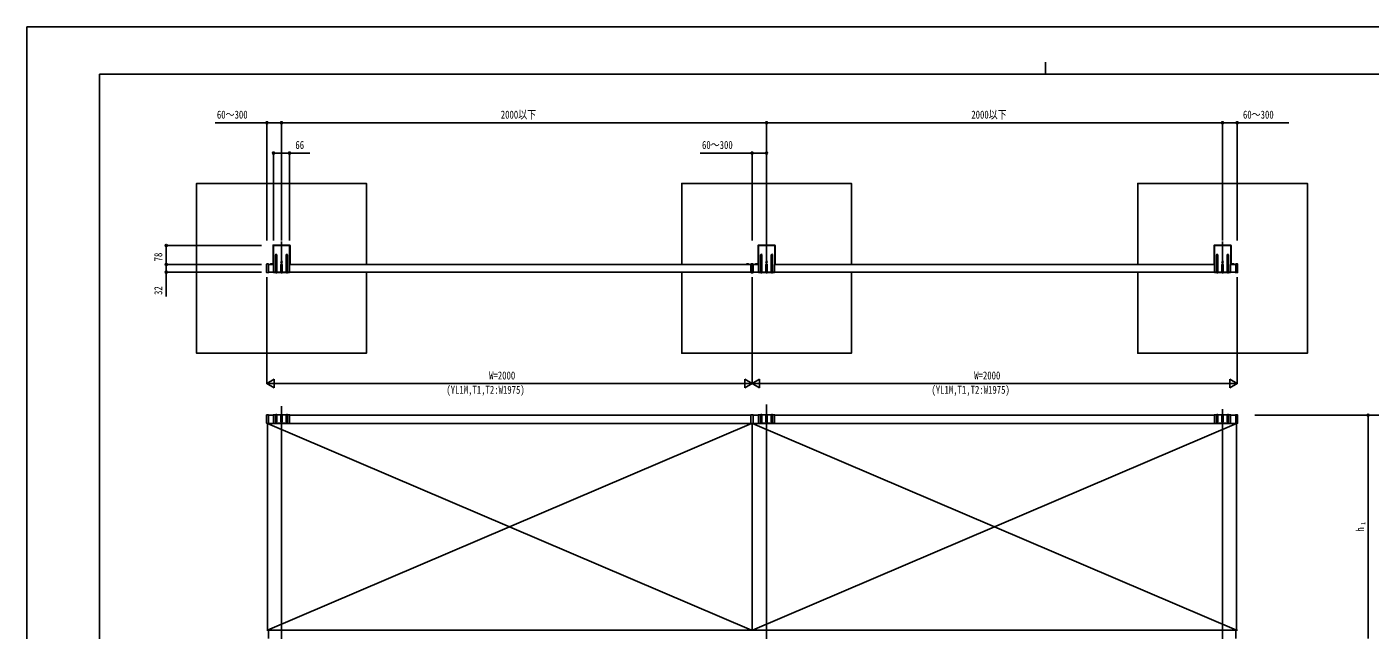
# Model space of a CAD drawing. Units: millimetres, scale not verified. Extents: x -4205 to 4205, y -2970 to 2970.
# Drawn here: x -4205 to 1333, y 484 to 2970 of the extents above; entities that cross this region are included whole.
import ezdxf
from ezdxf.enums import TextEntityAlignment as Align

# ---------------------------------------------------------------- set-up
doc = ezdxf.new("R2010")
doc.units = ezdxf.units.MM
doc.header["$LTSCALE"] = 12
for name, color, linetype in [('0-3_YKK_12', 2, 'Continuous'), ('0-4_YKK_A1', 4, 'Continuous'), ('0-5_YKK_D', 6, 'Continuous'), ('0-6_YKK_ZWAK', 7, 'Continuous')]:
    doc.layers.add(name, color=color, linetype=linetype)
doc.styles.add('ＭＳ ゴシック', font='')
doc.styles.get('ＭＳ ゴシック').set_extended_font_data('MS Gothic')

msp = doc.modelspace()

# ---------------------------------------------------------------- linework, layer by layer
at = {"layer": '0-3_YKK_12'}
for p, q in [((-3154.98, 1991), (-3154.98, 2086)), ((-1155.08, 1991), (-1155.08, 2086)), ((724.82, 1991), (724.82, 2086)), ((-1215.08, 1996.2), (-1215.08, 1953.8)), ((-3154.98, -2344.86), (-3154.98, 1406.79)), ((-1155.08, -2270.71), (-1155.08, 1413.33)), ((724.82, -2270.71), (724.82, 1394.33))]:
    msp.add_line(p, q, dxfattribs=at)
at = {"layer": '0-4_YKK_A1'}
for p, q in [((-3189.98, 2069.5), (-3189.98, 1993)), ((-3121.48, 2071), (-3188.48, 2071)), ((-3188.48, 2068.5), (-3188.48, 1991.5)), ((-3122.48, 2069.5), (-3187.48, 2069.5)), ((-3121.48, 1991.5), (-3121.48, 2068.5)), ((-3119.98, 1993), (-3119.98, 2069.5)), ((-1190.08, 2069.5), (-1190.08, 1993)), ((-1121.58, 2071), (-1188.58, 2071)), ((-1188.58, 2068.5), (-1188.58, 1991.5)), ((-1122.58, 2069.5), (-1187.58, 2069.5)), ((-1121.58, 1991.5), (-1121.58, 2068.5)), ((-1120.08, 1993), (-1120.08, 2069.5)), ((689.82, 2069.5), (689.82, 1993)), ((758.32, 2071), (691.32, 2071)), ((691.32, 2068.5), (691.32, 1991.5)), ((757.32, 2069.5), (692.32, 2069.5)), ((758.32, 1991.5), (758.32, 2068.5)), ((759.82, 1993), (759.82, 2069.5)), ((-3179.48, 1957.5), (-3179.48, 2030.5)), ((-3174.48, 2030.5), (-3174.48, 1957.5)), ((-3135.48, 2030.5), (-3135.48, 1957.5)), ((-3130.48, 1957.5), (-3130.48, 2030.5)), ((-1179.58, 1957.5), (-1179.58, 2030.5)), ((-1174.58, 2030.5), (-1174.58, 1957.5)), ((-1135.58, 2030.5), (-1135.58, 1957.5)), ((-1130.58, 1957.5), (-1130.58, 2030.5)), ((700.32, 1957.5), (700.32, 2030.5)), ((705.32, 2030.5), (705.32, 1957.5)), ((744.32, 2030.5), (744.32, 1957.5)), ((749.32, 1957.5), (749.32, 2030.5)), ((-3217.08, 1991.82), (-3217.08, 1958.18)), ((-3209.4, 1993.23), (-3216.14, 1992.82)), ((-3209.4, 1956.77), (-3216.14, 1957.18)), ((-3209.08, 1992.25), (-3209.08, 1992.93)), ((-3209.08, 1957.75), (-3209.08, 1992.25)), ((-3209.08, 1991), (-3187.98, 1991)), ((-3209.08, 1959), (-3187.98, 1959)), ((-3209.08, 1957.07), (-3209.08, 1957.75)), ((-3202.28, 1991.51), (-3192.88, 1991.51)), ((-3202.28, 1991), (-3202.28, 1991.51)), ((-3202.28, 1991), (-3192.88, 1991)), ((-3199.58, 1991), (-3195.58, 1991)), ((-3192.88, 1991), (-3192.88, 1991.51)), ((-3192.08, 1991), (-3187.98, 1991)), ((-3187.98, 1991), (-3189.98, 1993)), ((-3187.98, 1991), (-3187.98, 1987.46)), ((-3187.98, 1986.54), (-3187.98, 1968.46)), ((-3187.98, 1967.54), (-3187.98, 1957.5)), ((-3178.48, 1959), (-3187.98, 1959)), ((-3187.98, 1957.5), (-3179.48, 1957.5)), ((-3175.48, 1956.5), (-3178.48, 1956.5)), ((-3176.48, 1958), (-3177.48, 1958)), ((-3156.48, 1959), (-3175.48, 1959)), ((-3174.48, 1957.5), (-3157.48, 1957.5)), ((-3157.48, 1957.5), (-3157.48, 1989.7)), ((-3153.48, 1956.5), (-3156.48, 1956.5)), ((-3154.48, 1958), (-3155.48, 1958)), ((-3134.48, 1959), (-3153.48, 1959)), ((-3152.48, 1989.7), (-3152.48, 1957.5)), ((-3152.48, 1957.5), (-3135.48, 1957.5)), ((-3134.48, 1956.5), (-3131.48, 1956.5)), ((-3132.48, 1958), (-3133.48, 1958)), ((-3121.98, 1959), (-3131.48, 1959)), ((-3130.48, 1957.5), (-3121.98, 1957.5)), ((-3119.98, 1993), (-3121.98, 1991)), ((-3121.98, 1991), (-1219.58, 1991)), ((-3121.98, 1987.46), (-3121.98, 1991)), ((-3121.98, 1968.46), (-3121.98, 1986.54)), ((-3121.98, 1957.5), (-3121.98, 1967.54)), ((-3121.98, 1959), (-1219.58, 1959)), ((-1237.78, 1991.51), (-1228.38, 1991.51)), ((-1237.78, 1991), (-1237.78, 1991.51)), ((-1237.78, 1991), (-1228.38, 1991)), ((-1235.08, 1991), (-1231.08, 1991)), ((-1228.38, 1991), (-1228.38, 1991.51)), ((-1219.58, 1992.79), (-1219.58, 1991.99)), ((-1215.08, 1993.25), (-1219.39, 1992.99)), ((-1219.39, 1957.01), (-1215.08, 1956.75)), ((-1215.08, 1992.25), (-1215.08, 1957.75)), ((-1215.08, 1956.75), (-1215.08, 1957.75)), ((-1210.77, 1957.01), (-1215.08, 1956.75)), ((-1188.08, 1991), (-1210.58, 1991)), ((-1188.08, 1959), (-1210.58, 1959)), ((-1210.58, 1958.01), (-1210.58, 1957.21)), ((-1192.38, 1991.51), (-1201.78, 1991.51)), ((-1201.78, 1991), (-1201.78, 1991.51)), ((-1192.38, 1991), (-1201.78, 1991)), ((-1199.18, 1993.15), (-1198.23, 1991.21)), ((-1195.08, 1991), (-1199.08, 1991)), ((-1194.98, 1993.15), (-1195.93, 1991.21)), ((-1192.38, 1991), (-1192.38, 1991.51)), ((-1188.08, 1991), (-1190.08, 1993)), ((-1188.08, 1991), (-1188.08, 1987.46)), ((-1188.08, 1986.54), (-1188.08, 1968.46)), ((-1188.08, 1967.54), (-1188.08, 1957.5)), ((-1178.58, 1959), (-1188.08, 1959)), ((-1188.08, 1957.5), (-1179.58, 1957.5)), ((-1175.58, 1956.5), (-1178.58, 1956.5)), ((-1176.58, 1958), (-1177.58, 1958)), ((-1156.58, 1959), (-1175.58, 1959)), ((-1174.58, 1957.5), (-1157.58, 1957.5)), ((-1157.58, 1957.5), (-1157.58, 1989.7)), ((-1153.58, 1956.5), (-1156.58, 1956.5)), ((-1154.58, 1958), (-1155.58, 1958)), ((-1134.58, 1959), (-1153.58, 1959)), ((-1152.58, 1989.7), (-1152.58, 1957.5)), ((-1152.58, 1957.5), (-1135.58, 1957.5)), ((-1134.58, 1956.5), (-1131.58, 1956.5)), ((-1132.58, 1958), (-1133.58, 1958)), ((-1122.08, 1959), (-1131.58, 1959)), ((-1130.58, 1957.5), (-1122.08, 1957.5)), ((-1120.08, 1993), (-1122.08, 1991)), ((691.82, 1991), (-1122.08, 1991)), ((-1122.08, 1987.46), (-1122.08, 1991)), ((-1122.08, 1968.46), (-1122.08, 1986.54)), ((-1122.08, 1957.5), (-1122.08, 1967.54)), ((691.82, 1959), (-1122.08, 1959)), ((691.82, 1991), (689.82, 1993)), ((691.82, 1991), (691.82, 1987.46)), ((691.82, 1986.54), (691.82, 1968.46)), ((691.82, 1967.54), (691.82, 1957.5)), ((701.32, 1959), (691.82, 1959)), ((691.82, 1957.5), (700.32, 1957.5)), ((704.32, 1956.5), (701.32, 1956.5)), ((703.32, 1958), (702.32, 1958)), ((723.32, 1959), (704.32, 1959)), ((705.32, 1957.5), (722.32, 1957.5)), ((722.32, 1957.5), (722.32, 1989.7)), ((726.32, 1956.5), (723.32, 1956.5)), ((725.32, 1958), (724.32, 1958)), ((745.32, 1959), (726.32, 1959)), ((727.32, 1989.7), (727.32, 1957.5)), ((727.32, 1957.5), (744.32, 1957.5)), ((745.32, 1956.5), (748.32, 1956.5)), ((747.32, 1958), (746.32, 1958)), ((757.82, 1959), (748.32, 1959)), ((749.32, 1957.5), (757.82, 1957.5)), ((759.82, 1993), (757.82, 1991)), ((778.92, 1991), (757.82, 1991)), ((757.82, 1987.46), (757.82, 1991)), ((757.82, 1968.46), (757.82, 1986.54)), ((757.82, 1957.5), (757.82, 1967.54)), ((778.92, 1959), (757.82, 1959)), ((772.12, 1991.51), (762.72, 1991.51)), ((762.72, 1991), (762.72, 1991.51)), ((772.12, 1991), (762.72, 1991)), ((769.42, 1991), (765.42, 1991)), ((772.12, 1991), (772.12, 1991.51)), ((778.92, 1992.25), (778.92, 1992.93)), ((778.92, 1957.75), (778.92, 1992.25)), ((778.92, 1957.07), (778.92, 1957.75)), ((779.24, 1993.23), (785.98, 1992.82)), ((779.24, 1956.77), (785.98, 1957.18)), ((786.92, 1991.82), (786.92, 1958.18)), ((-3217.08, 1369.77), (-3217.08, 1337.13)), ((-3209.4, 1371.18), (-3216.14, 1370.77)), ((-3209.4, 1335.72), (-3216.14, 1336.13)), ((-1217.58, 484), (-3212.58, 1336)), ((-3212.58, 484), (-1217.58, 1336)), ((-3212.58, 484.09), (-3212.58, 1335.91)), ((-3209.08, 1370), (-3187.98, 1370)), ((-1219.58, 1336), (-3209.08, 1336)), ((-3179.48, 1371.5), (-3187.98, 1371.5)), ((-3187.98, 1371.5), (-3187.98, 1337.49)), ((-3186.98, 1336.49), (-3155.44, 1336.49)), ((-3179.48, 1371.5), (-3179.48, 1342.49)), ((-3178.48, 1372.5), (-3175.48, 1372.5)), ((-3174.48, 1342.49), (-3174.48, 1371.5)), ((-3157.48, 1371.5), (-3174.48, 1371.5)), ((-3157.48, 1371.5), (-3157.48, 1342.49)), ((-3156.48, 1372.5), (-3153.48, 1372.5)), ((-3154.52, 1336.49), (-3122.98, 1336.49)), ((-3135.48, 1371.5), (-3152.48, 1371.5)), ((-3152.48, 1342.49), (-3152.48, 1371.5)), ((-3135.48, 1371.5), (-3135.48, 1342.49)), ((-3131.48, 1372.5), (-3134.48, 1372.5)), ((-3121.98, 1371.5), (-3130.48, 1371.5)), ((-3130.48, 1342.49), (-3130.48, 1371.5)), ((-3121.98, 1371.5), (-3121.98, 1337.49)), ((-3121.98, 1370), (-1219.58, 1370)), ((-1219.58, 1369.94), (-1219.58, 1370.74)), ((-1219.58, 1336.7), (-1219.58, 1369.94)), ((-1219.58, 1335.9), (-1219.58, 1336.7)), ((-1219.39, 1370.94), (-1215.08, 1371.2)), ((-1215.08, 1335.7), (-1219.02, 1335.7)), ((-1210.77, 1370.94), (-1215.08, 1371.2)), ((-1215.08, 1335.7), (-1215.08, 484.3)), ((-1215.08, 1335.7), (-1215.08, 484.3)), ((-1215.08, 1335.7), (-1211.14, 1335.7)), ((-1212.58, 1336), (782.42, 484)), ((-1212.58, 484), (782.42, 1336)), ((-1210.58, 1369.94), (-1210.58, 1370.74)), ((-1188.08, 1370), (-1210.58, 1370)), ((-1210.58, 1336.7), (-1210.58, 1369.94)), ((-1210.58, 1335.9), (-1210.58, 1336.7)), ((-1210.58, 1336), (778.92, 1336)), ((-1179.58, 1371.5), (-1188.08, 1371.5)), ((-1188.08, 1371.5), (-1188.08, 1337.49)), ((-1187.08, 1336.49), (-1155.54, 1336.49)), ((-1179.58, 1371.5), (-1179.58, 1342.49)), ((-1178.58, 1372.5), (-1175.58, 1372.5)), ((-1174.58, 1342.49), (-1174.58, 1371.5)), ((-1157.58, 1371.5), (-1174.58, 1371.5)), ((-1157.58, 1371.5), (-1157.58, 1342.49)), ((-1156.58, 1372.5), (-1153.58, 1372.5)), ((-1154.62, 1336.49), (-1123.08, 1336.49)), ((-1135.58, 1371.5), (-1152.58, 1371.5)), ((-1152.58, 1342.49), (-1152.58, 1371.5)), ((-1135.58, 1371.5), (-1135.58, 1342.49)), ((-1131.58, 1372.5), (-1134.58, 1372.5)), ((-1122.08, 1371.5), (-1130.58, 1371.5)), ((-1130.58, 1342.49), (-1130.58, 1371.5)), ((-1122.08, 1371.5), (-1122.08, 1337.49)), ((691.82, 1370), (-1122.08, 1370)), ((700.32, 1371.5), (691.82, 1371.5)), ((691.82, 1371.5), (691.82, 1337.49)), ((692.82, 1336.49), (724.36, 1336.49)), ((700.32, 1371.5), (700.32, 1342.49)), ((701.32, 1372.5), (704.32, 1372.5)), ((705.32, 1342.49), (705.32, 1371.5)), ((722.32, 1371.5), (705.32, 1371.5)), ((722.32, 1371.5), (722.32, 1342.49)), ((723.32, 1372.5), (726.32, 1372.5)), ((725.28, 1336.49), (756.82, 1336.49)), ((744.32, 1371.5), (727.32, 1371.5)), ((727.32, 1342.49), (727.32, 1371.5)), ((744.32, 1371.5), (744.32, 1342.49)), ((748.32, 1372.5), (745.32, 1372.5)), ((757.82, 1371.5), (749.32, 1371.5)), ((749.32, 1342.49), (749.32, 1371.5)), ((757.82, 1371.5), (757.82, 1337.49)), ((778.92, 1370), (757.82, 1370)), ((779.24, 1371.18), (785.98, 1370.77)), ((779.24, 1335.72), (785.98, 1336.13)), ((782.42, 484.09), (782.42, 1335.91)), ((786.92, 1369.77), (786.92, 1337.13)), ((-3209.4, 484.28), (-3216.14, 483.87)), ((-1219.58, 484), (-3209.08, 484)), ((-1219.58, 484.1), (-1219.58, 483.3)), ((-1215.08, 484.3), (-1219.02, 484.3)), ((-1215.08, 484.3), (-1211.14, 484.3)), ((-1210.58, 484.1), (-1210.58, 483.3)), ((-1210.58, 484), (778.92, 484)), ((779.24, 484.28), (785.98, 483.87))]:
    msp.add_line(p, q, dxfattribs=at)
for points in [[(-2804.98, 1959), (-2804.98, 1625), (-3504.98, 1625), (-3504.98, 2325), (-2804.98, 2325), (-2804.98, 1991)], [(-1505.08, 1991), (-1505.08, 2325), (-805.08, 2325), (-805.08, 1991)], [(374.82, 1991), (374.82, 2325), (1074.82, 2325), (1074.82, 1625), (374.82, 1625), (374.82, 1959)], [(-3199.68, 1993.15), (-3198.73, 1991.21), (-3197.58, 1990.59)], [(-3195.48, 1993.15), (-3196.43, 1991.21), (-3197.58, 1990.59)], [(-805.08, 1959), (-805.08, 1625), (-1505.08, 1625), (-1505.08, 1959)], [(-1235.18, 1993.15), (-1234.23, 1991.21), (-1233.08, 1990.59)], [(-1230.98, 1993.15), (-1231.93, 1991.21), (-1233.08, 1990.59)], [(-1219.58, 1991.99), (-1219.58, 1958.01), (-1219.58, 1957.21)], [(-1215.08, 1992.25), (-1215.08, 1993.25), (-1210.77, 1992.99)], [(-1210.58, 1992.79), (-1210.58, 1991.99), (-1210.58, 1958.01)], [(765.32, 1993.15), (766.27, 1991.21), (767.42, 1990.59)], [(769.52, 1993.15), (768.57, 1991.21), (767.42, 1990.59)], [(-3209.08, 1336.02), (-3209.08, 1336.7), (-3209.08, 1370.2), (-3209.08, 1370.88)], [(778.92, 1336.02), (778.92, 1336.7), (778.92, 1370.2), (778.92, 1370.88)], [(-3209.08, 483.98), (-3209.08, 483.3), (-3209.08, 449.8), (-3209.08, 449.12)], [(778.92, 483.98), (778.92, 483.3), (778.92, 449.8), (778.92, 449.12)]]:
    msp.add_lwpolyline(points, dxfattribs=at)
for centre in [(-3154.98, 2001), (-1155.08, 2001), (724.82, 2001)]:
    msp.add_circle(centre, 2.75, dxfattribs=at)
for centre, radius, start, end in [((-3188.48, 2069.5), 1.5, 90, 180), ((-3187.48, 2068.5), 1, 90, 180), ((-3122.48, 2068.5), 1, 0, 90), ((-3121.48, 2069.5), 1.5, 0, 90), ((-1188.58, 2069.5), 1.5, 90, 180), ((-1187.58, 2068.5), 1, 90, 180), ((-1122.58, 2068.5), 1, 0, 90), ((-1121.58, 2069.5), 1.5, 0, 90), ((691.32, 2069.5), 1.5, 90, 180), ((692.32, 2068.5), 1, 90, 180), ((757.32, 2068.5), 1, 0, 90), ((758.32, 2069.5), 1.5, 0, 90), ((-3176.98, 2030.5), 2.5, 0, 180), ((-3132.98, 2030.5), 2.5, 0, 180), ((-1177.08, 2030.5), 2.5, 0, 180), ((-1133.08, 2030.5), 2.5, 0, 180), ((702.82, 2030.5), 2.5, 0, 180), ((746.82, 2030.5), 2.5, 0, 180), ((-3216.08, 1991.82), 1, 93.5, 180), ((-3216.08, 1958.18), 1, 180, 266.5), ((-3209.38, 1992.93), 0.3, 0, 93.5), ((-3209.38, 1957.07), 0.3, 266.5, 0), ((-3197.58, 1986.95), 6.55, 44.12696, 135.87304), ((-3188.18, 1987), 0.5, 293.57818, 66.42182), ((-3188.18, 1968), 0.5, 293.57818, 66.42182), ((-3178.48, 1957.5), 1, 180, 270), ((-3177.48, 1959), 1, 180, 270), ((-3176.48, 1959), 1, 270, 0), ((-3175.48, 1957.5), 1, 270, 0), ((-3154.98, 1989.7), 2.5, 0, 180), ((-3156.48, 1957.5), 1, 180, 270), ((-3155.48, 1959), 1, 180, 270), ((-3154.48, 1959), 1, 270, 0), ((-3153.48, 1957.5), 1, 270, 0), ((-3134.48, 1957.5), 1, 180, 270), ((-3133.48, 1959), 1, 180, 270), ((-3132.48, 1959), 1, 270, 0), ((-3131.48, 1957.5), 1, 270, 0), ((-3121.78, 1987), 0.5, 113.57818, 246.42182), ((-3121.78, 1968), 0.5, 113.57818, 246.42182), ((-1233.08, 1986.95), 6.55, 44.12696, 135.87304), ((-1219.38, 1992.79), 0.2, 93.5, 180), ((-1219.38, 1957.21), 0.2, 180, 266.5), ((-1210.78, 1992.79), 0.2, 0, 86.5), ((-1210.78, 1957.21), 0.2, 273.5, 0), ((-1197.08, 1986.95), 6.55, 44.12696, 135.87304), ((-1188.28, 1987), 0.5, 293.57818, 66.42182), ((-1188.28, 1968), 0.5, 293.57818, 66.42182), ((-1178.58, 1957.5), 1, 180, 270), ((-1177.58, 1959), 1, 180, 270), ((-1176.58, 1959), 1, 270, 0), ((-1175.58, 1957.5), 1, 270, 0), ((-1155.08, 1989.7), 2.5, 0, 180), ((-1156.58, 1957.5), 1, 180, 270), ((-1155.58, 1959), 1, 180, 270), ((-1154.58, 1959), 1, 270, 0), ((-1153.58, 1957.5), 1, 270, 0), ((-1134.58, 1957.5), 1, 180, 270), ((-1133.58, 1959), 1, 180, 270), ((-1132.58, 1959), 1, 270, 0), ((-1131.58, 1957.5), 1, 270, 0), ((-1121.88, 1987), 0.5, 113.57818, 246.42182), ((-1121.88, 1968), 0.5, 113.57818, 246.42182), ((691.62, 1987), 0.5, 293.57818, 66.42182), ((691.62, 1968), 0.5, 293.57818, 66.42182), ((701.32, 1957.5), 1, 180, 270), ((702.32, 1959), 1, 180, 270), ((703.32, 1959), 1, 270, 0), ((704.32, 1957.5), 1, 270, 0), ((724.82, 1989.7), 2.5, 0, 180), ((723.32, 1957.5), 1, 180, 270), ((724.32, 1959), 1, 180, 270), ((725.32, 1959), 1, 270, 0), ((726.32, 1957.5), 1, 270, 0), ((745.32, 1957.5), 1, 180, 270), ((746.32, 1959), 1, 180, 270), ((747.32, 1959), 1, 270, 0), ((748.32, 1957.5), 1, 270, 0), ((758.02, 1987), 0.5, 113.57818, 246.42182), ((758.02, 1968), 0.5, 113.57818, 246.42182), ((767.42, 1986.95), 6.55, 44.12696, 135.87304), ((779.22, 1992.93), 0.3, 86.5, 180), ((779.22, 1957.07), 0.3, 180, 273.5), ((785.92, 1991.82), 1, 0, 86.5), ((785.92, 1958.18), 1, 273.5, 0), ((-3216.08, 1369.77), 1, 93.5, 180), ((-3216.08, 1337.13), 1, 180, 266.5), ((-3209.38, 1370.88), 0.3, 0, 93.5), ((-3209.38, 1336.02), 0.3, 266.5, 0), ((-3187.98, 1369.5), 2, 90, 165.52249), ((-3186.98, 1337.49), 1, 180, 270), ((-3178.48, 1371.5), 1, 90, 180), ((-3176.98, 1342.49), 2.5, 180, 0), ((-3175.48, 1371.5), 1, 0, 90), ((-3156.48, 1371.5), 1, 90, 180), ((-3154.98, 1342.49), 2.5, 180, 0), ((-3154.98, 1336.29), 0.5, 23.57818, 156.42182), ((-3153.48, 1371.5), 1, 0, 90), ((-3134.48, 1371.5), 1, 90, 180), ((-3132.98, 1342.49), 2.5, 180, 0), ((-3131.48, 1371.5), 1, 0, 90), ((-3122.98, 1337.49), 1, 270, 0), ((-3121.98, 1369.5), 2, 14.47751, 90), ((-1219.38, 1370.74), 0.2, 93.5, 180), ((-1219.38, 1335.9), 0.202, 179.93968, 269.38321), ((-1210.78, 1335.9), 0.202, 270.61679, 0.06032), ((-1210.78, 1370.74), 0.2, 0, 86.5), ((-1188.08, 1369.5), 2, 90, 165.52249), ((-1187.08, 1337.49), 1, 180, 270), ((-1178.58, 1371.5), 1, 90, 180), ((-1177.08, 1342.49), 2.5, 180, 0), ((-1175.58, 1371.5), 1, 0, 90), ((-1156.58, 1371.5), 1, 90, 180), ((-1155.08, 1342.49), 2.5, 180, 0), ((-1155.08, 1336.29), 0.5, 23.57818, 156.42182), ((-1153.58, 1371.5), 1, 0, 90), ((-1134.58, 1371.5), 1, 90, 180), ((-1133.08, 1342.49), 2.5, 180, 0), ((-1131.58, 1371.5), 1, 0, 90), ((-1123.08, 1337.49), 1, 270, 0), ((-1122.08, 1369.5), 2, 14.47751, 90), ((691.82, 1369.5), 2, 90, 165.52249), ((692.82, 1337.49), 1, 180, 270), ((701.32, 1371.5), 1, 90, 180), ((702.82, 1342.49), 2.5, 180, 0), ((704.32, 1371.5), 1, 0, 90), ((723.32, 1371.5), 1, 90, 180), ((724.82, 1342.49), 2.5, 180, 0), ((724.82, 1336.29), 0.5, 23.57818, 156.42182), ((726.32, 1371.5), 1, 0, 90), ((745.32, 1371.5), 1, 90, 180), ((746.82, 1342.49), 2.5, 180, 0), ((748.32, 1371.5), 1, 0, 90), ((756.82, 1337.49), 1, 270, 0), ((757.82, 1369.5), 2, 14.47751, 90), ((779.22, 1370.88), 0.3, 86.5, 180), ((779.22, 1336.02), 0.3, 180, 273.5), ((785.92, 1369.77), 1, 0, 86.5), ((785.92, 1337.13), 1, 273.5, 0), ((-3209.38, 483.98), 0.3, 360, 93.5), ((-1219.38, 484.1), 0.202, 90.61679, 180.06032), ((-1210.78, 484.1), 0.202, 359.93968, 89.38321), ((779.22, 483.98), 0.3, 86.5, 180)]:
    msp.add_arc(centre, radius, start, end, dxfattribs=at)
for centre, start_param, end_param in [((-1219.02, 1336.7), 4.6587856, 4.712389), ((-1211.14, 1336.7), 4.712389, 4.7659923), ((-1219.02, 483.3), 1.5707963, 1.6243997), ((-1211.14, 483.3), 1.517193, 1.5707963)]:
    msp.add_ellipse(centre, major_axis=(6.74, 0), ratio=0.148374, start_param=start_param, end_param=end_param, dxfattribs=at)
at = {"layer": '0-5_YKK_D'}
for p, q in [((-3215.08, 2089), (-3215.08, 2576)), ((-3154.98, 2089), (-3154.98, 2576)), ((-3154.98, 2089), (-3154.98, 2576)), ((-3154.98, 2575), (-1155.08, 2575)), ((-1155.08, 2089), (-1155.08, 2576)), ((-1155.08, 2087), (-1155.08, 2576)), ((724.82, 2575), (-1155.08, 2575)), ((724.82, 2089), (724.82, 2576)), ((724.82, 2089), (724.82, 2576)), ((784.92, 2089), (784.92, 2576)), ((-3187.98, 2089), (-3187.98, 2451)), ((-3121.98, 2089), (-3121.98, 2451)), ((-1215.08, 2089), (-1215.08, 2451)), ((-1155.08, 2089), (-1155.08, 2451)), ((-3237.08, 2069), (-3630.98, 2069)), ((-3629.98, 2069), (-3629.98, 1991)), ((-3237.08, 1991), (-3630.98, 1991)), ((-3237.08, 1991), (-3630.98, 1991)), ((-3237.08, 1959), (-3630.98, 1959)), ((-3215.08, 1939), (-3215.08, 1499)), ((-1215.08, 1939), (-1215.08, 1499)), ((-1215.08, 1939), (-1215.08, 1499)), ((784.92, 1939), (784.92, 1499)), ((-3215.08, 1500), (-3184.77, 1517.5)), ((-3215.08, 1500), (-3184.77, 1482.5)), ((-3215.08, 1500), (-3154.46, 1500)), ((-3184.77, 1482.5), (-3184.77, 1517.5)), ((-3180.08, 1500), (-1250.08, 1500)), ((-1215.08, 1500), (-1275.7, 1500)), ((-1215.08, 1500), (-1245.39, 1517.5)), ((-1245.39, 1517.5), (-1245.39, 1482.5)), ((-1215.08, 1500), (-1245.39, 1482.5)), ((-1215.08, 1500), (-1184.77, 1517.5)), ((-1215.08, 1500), (-1184.77, 1482.5)), ((-1215.08, 1500), (-1154.46, 1500)), ((-1184.77, 1482.5), (-1184.77, 1517.5)), ((749.92, 1500), (-1180.08, 1500)), ((784.92, 1500), (724.3, 1500)), ((784.92, 1500), (754.61, 1517.5)), ((754.61, 1517.5), (754.61, 1482.5)), ((784.92, 1500), (754.61, 1482.5)), ((857.92, 1370), (1450.82, 1370)), ((857.92, 1370), (1325.82, 1370)), ((1324.82, 1370), (1324.82, 450))]:
    msp.add_line(p, q, dxfattribs=at)
for points in [[(-3154.98, 2575), (-3215.08, 2575), (-3428.48, 2575)], [(724.82, 2575), (784.92, 2575), (998.32, 2575)], [(-3187.98, 2450), (-3121.98, 2450), (-3038.18, 2450)], [(-1155.08, 2450), (-1215.08, 2450), (-1428.48, 2450)], [(-3629.98, 1991), (-3629.98, 1959), (-3629.98, 1858.2)]]:
    msp.add_lwpolyline(points, dxfattribs=at)
for centre in [(-3215.08, 2575), (-3154.98, 2575), (-3154.98, 2575), (-1155.08, 2575), (-1155.08, 2575), (724.82, 2575), (724.82, 2575), (784.92, 2575), (-3187.98, 2450), (-3121.98, 2450), (-1215.08, 2450), (-1155.08, 2450), (-3629.98, 2069), (-3629.98, 1991), (-3629.98, 1991), (-3629.98, 1959), (1324.82, 1370)]:
    msp.add_circle(centre, 4.25, dxfattribs=at)
at = {"layer": '0-6_YKK_ZWAK'}
for p, q in [((-4.98, 2825), (-4.98, 2775)), ((3895.02, 2775), (-3904.98, 2775)), ((-3904.98, -2525), (-3904.98, 2775))]:
    msp.add_line(p, q, dxfattribs=at)
msp.add_lwpolyline([(-4205, -2970), (4205, -2970), (4205, 2970), (-4205, 2970)], close=True, dxfattribs=at)

# ---------------------------------------------------------------- texts
at = {"layer": '0-5_YKK_D', "style": 'ＭＳ ゴシック', "width": 0.8}
for s, p in [('60～300', (-3421.48, 2582)), ('2000以下', (-2251.03, 2582)), ('2000以下', (-311.13, 2582)), ('60～300', (808.92, 2582)), ('66', (-3097.98, 2457)), ('60～300', (-1421.48, 2457)), ('W=2000', (-2299.08, 1507)), ('W=2000', (-299.08, 1507)), ('(YL1M,T1,T2:W1975)', (-2475.48, 1448)), ('(YL1M,T1,T2:W1975)', (-475.48, 1448))]:
    msp.add_text(s, height=32.99, dxfattribs=at).set_placement(p, align=Align.BOTTOM_LEFT)
for s, height, p in [('78', 32.99, (-3636.98, 2003.6)), ('32', 32.99, (-3636.98, 1865.2)), ('h', 32.99, (1317.82, 889.6)), ('1', 16.5, (1317.82, 918.4))]:
    msp.add_text(s, height=height, rotation=90, dxfattribs=at).set_placement(p, align=Align.BOTTOM_LEFT)

doc.saveas('drawing.dxf')
